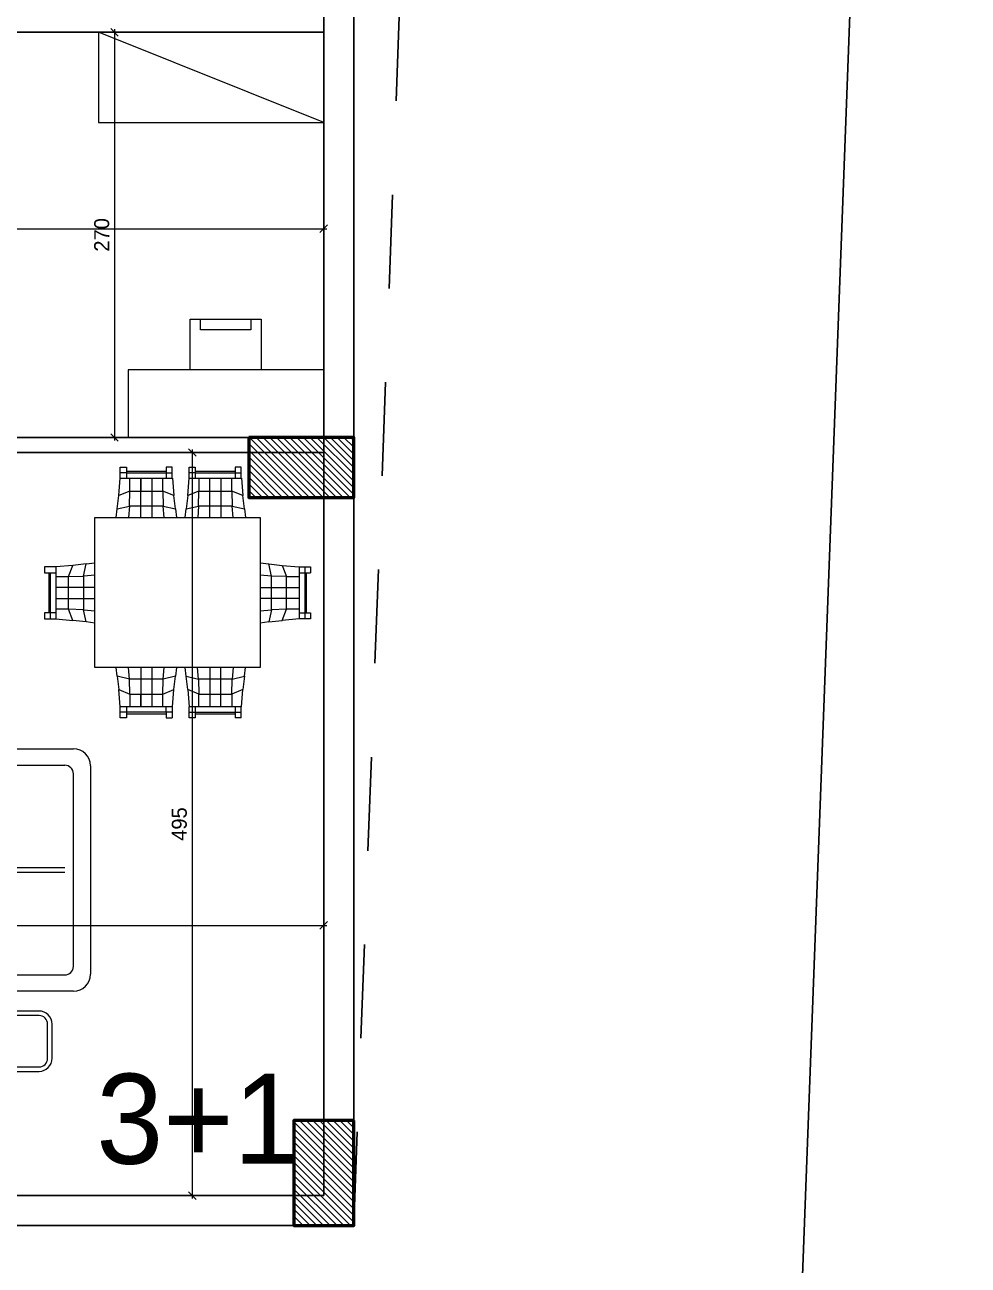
# Model space of a CAD drawing. Header units: centimetres. Extents: x 562865 to 1310255, y -148070 to 32737.
# Drawn here: x 658748 to 659377, y -26921 to -26094 of the extents above; entities that cross this region are included whole.
import ezdxf
from ezdxf.enums import TextEntityAlignment as Align

# ---------------------------------------------------------------- set-up
doc = ezdxf.new("R2010")
doc.units = ezdxf.units.CM
doc.header["$LTSCALE"] = 2.5
doc.linetypes.add('DASHED', pattern=[0.25, 0.125, -0.125])
doc.layers.get('0').update_dxf_attribs({"color": 86})
for name, color, linetype, lineweight in [('DUVAR', 4, 'Continuous', 30), ('GÖRÜNÜŞLER', 96, 'Continuous', 25), ('iç ölçü', 106, 'Continuous', 18), ('kolon', 1, 'Continuous', 53), ('TEFRIS', 33, 'Continuous', 0)]:
    doc.layers.add(name, color=color, linetype=linetype, lineweight=lineweight)
doc.layers.add('mahal', color=7, linetype='Continuous')
doc.layers.add('TARAMA KOLON', color=252, linetype='Continuous')
doc.styles.add('PINAR', font='comic.ttf')
doc.dimstyles.new('TEMİZ ÖLÇÜ', dxfattribs={"dimtxt": 10, "dimasz": 5, "dimexe": 1.8, "dimexo": 0.625, "dimgap": 3, "dimtad": 1, "dimdec": 0, "dimrnd": 0.5, "dimzin": 1, "dimdsep": 46, "dimtxsty": 'PINAR', "dimblk": 'OBLIQUE', "dimcen": 0.9, "dimdle": 2, "dimclrd": 256, "dimclre": 256, "dimclrt": 7, "dimadec": 0, "dimazin": 0, "dimtfac": 1, "dimtdec": 0, "dimtofl": 0, "dimtmove": 2, "dimatfit": 2, "dimfxl": 10, "dimfxlon": 1, "dimlwd": -1, "dimlwe": -1, "dimarcsym": 0})

# ---------------------------------------------------------------- blocks, each defined once
blk = doc.blocks.new('WRTGHBWSTH')
at = {"layer": 'GÖRÜNÜŞLER', "color": 251, "linetype": 'DASHED', "ltscale": 200}
blk.add_lwpolyline([(643861.98, 7102.97), (643152.29, 7181.95), (642309.98, 7155.3), (641146.47, 7079.75), (639025.07, 6992.13), (638997.86, 4472.72), (643762.88, 4472.72)], close=True, dxfattribs=at)
blk = doc.blocks.new('_Oblique')
at = {"color": 0, "linetype": 'ByBlock', "lineweight": -2}
blk.add_line((-0.5, -0.5), (0.5, 0.5), dxfattribs=at)
blk = doc.blocks.new('*D3197')
at = {"layer": 'Defpoints', "color": 0}
for p in [(658397.64, -26684.34), (658947.64, -26694.55), (658947.64, -26704.34)]:
    blk.add_point(p, dxfattribs=at)
at = {"layer": 'iç ölçü'}
for p, q in [((658397.64, -26684.96), (658397.64, -26696.35)), ((658395.64, -26694.55), (658949.64, -26694.55)), ((658947.64, -26703.71), (658947.64, -26692.75))]:
    blk.add_line(p, q, dxfattribs=at)
at = {"layer": 'iç ölçü', "linetype": 'ByBlock', "xscale": 5, "yscale": 5, "zscale": 5, "rotation": 180}
blk.add_blockref('_Oblique', (658397.64, -26694.55), dxfattribs=at)
at = {"layer": 'iç ölçü', "linetype": 'ByBlock', "xscale": 5, "yscale": 5, "zscale": 5}
blk.add_blockref('_Oblique', (658947.64, -26694.55), dxfattribs=at)
at = {"layer": 'iç ölçü', "color": 7, "insert": (658672.64, -26686.08), "char_height": 10, "attachment_point": 5, "style": 'PINAR'}
blk.add_mtext('550', dxfattribs=at)
blk = doc.blocks.new('*D3200')
at = {"layer": 'Defpoints', "color": 0}
for p in [(658827.64, -26379.39), (658827.64, -26874.64), (658860.06, -26874.64)]:
    blk.add_point(p, dxfattribs=at)
at = {"layer": 'iç ölçü'}
for p, q in [((658850.06, -26379.39), (658861.86, -26379.39)), ((658860.06, -26377.39), (658860.06, -26876.64)), ((658850.06, -26874.64), (658861.86, -26874.64))]:
    blk.add_line(p, q, dxfattribs=at)
at = {"layer": 'iç ölçü', "linetype": 'ByBlock', "xscale": 5, "yscale": 5, "zscale": 5}
for p, rotation in [((658860.06, -26379.39), 90), ((658860.06, -26874.64), 270)]:
    blk.add_blockref('_Oblique', p, dxfattribs=dict(at, rotation=rotation))
at = {"layer": 'iç ölçü', "color": 7, "insert": (658851.46, -26627.01), "char_height": 10, "attachment_point": 5, "rotation": 90, "style": 'PINAR'}
blk.add_mtext('495', dxfattribs=at)
blk = doc.blocks.new('*D3207')
at = {"layer": 'Defpoints', "color": 0}
for p in [(658780.7, -26099.39), (658780.7, -26369.39), (658808.24, -26369.39)]:
    blk.add_point(p, dxfattribs=at)
at = {"layer": 'iç ölçü'}
for p, q in [((658798.24, -26099.39), (658810.04, -26099.39)), ((658808.24, -26097.39), (658808.24, -26371.39)), ((658798.24, -26369.39), (658810.04, -26369.39))]:
    blk.add_line(p, q, dxfattribs=at)
at = {"layer": 'iç ölçü', "linetype": 'ByBlock', "xscale": 5, "yscale": 5, "zscale": 5}
for p, rotation in [((658808.24, -26099.39), 90), ((658808.24, -26369.39), 270)]:
    blk.add_blockref('_Oblique', p, dxfattribs=dict(at, rotation=rotation))
at = {"layer": 'iç ölçü', "color": 7, "insert": (658799.76, -26234.39), "char_height": 10, "attachment_point": 5, "rotation": 90, "style": 'PINAR'}
blk.add_mtext('270', dxfattribs=at)
blk = doc.blocks.new('*D3208')
at = {"layer": 'Defpoints', "color": 0}
for p in [(658947.64, -26230.29), (658947.64, -26252.91), (658517.64, -26261.12)]:
    blk.add_point(p, dxfattribs=at)
at = {"layer": 'iç ölçü'}
for p, q in [((658517.64, -26240.29), (658517.64, -26228.49)), ((658947.64, -26240.29), (658947.64, -26228.49)), ((658515.64, -26230.29), (658949.64, -26230.29))]:
    blk.add_line(p, q, dxfattribs=at)
at = {"layer": 'iç ölçü', "linetype": 'ByBlock', "xscale": 5, "yscale": 5, "zscale": 5, "rotation": 180}
blk.add_blockref('_Oblique', (658517.64, -26230.29), dxfattribs=at)
at = {"layer": 'iç ölçü', "linetype": 'ByBlock', "xscale": 5, "yscale": 5, "zscale": 5}
blk.add_blockref('_Oblique', (658947.64, -26230.29), dxfattribs=at)
at = {"layer": 'iç ölçü', "color": 7, "insert": (658732.64, -26221.86), "char_height": 10, "attachment_point": 5, "style": 'PINAR'}
blk.add_mtext('430', dxfattribs=at)
blk = doc.blocks.new('Group-4')
at = {"color": 33}
for p, q in [((-150.81, 256.5), (-108.06, 256.5)), ((-160.31, 71.25), (-160.31, 247)), ((96.15, 235.13), (141.27, 235.13)), ((150.77, 225.62), (150.77, 168.62)), ((141.27, 159.13), (96.15, 159.13)), ((96.15, 149.63), (141.27, 149.63)), ((150.77, 140.13), (150.77, 83.13)), ((141.27, 73.63), (96.15, 73.63)), ((-108.06, 61.75), (-150.81, 61.75)), ((-67.38, 9.5), (-67.38, 56.78)), ((67.38, 56.78), (67.38, 9.5)), ((57.88, 0), (-57.88, 0))]:
    blk.add_line(p, q, dxfattribs=at)
for p, q in [((-150.81, 76), (-150.81, 242.25)), ((-146.06, 247), (-98.56, 247)), ((-93.81, 242.25), (-93.81, 194.75)), ((84.27, 173.38), (84.27, 220.88)), ((89.02, 225.62), (136.52, 225.62)), ((141.27, 220.88), (141.27, 173.38)), ((-98.56, 190), (-146.06, 190)), ((-146.06, 187.63), (-98.56, 187.63)), ((-98.56, 190), (-98.56, 187.63)), ((-93.81, 182.88), (-93.81, 135.38)), ((136.52, 168.62), (89.02, 168.62)), ((89.02, 140.13), (136.52, 140.13)), ((84.27, 87.88), (84.27, 135.38)), ((141.27, 135.38), (141.27, 87.88)), ((-98.56, 130.63), (-146.06, 130.63)), ((-146.06, 128.25), (-98.56, 128.25)), ((-98.56, 130.63), (-98.56, 128.25)), ((-150.81, 76), (-150.81, 123.5)), ((-93.81, 123.5), (-93.81, 76)), ((136.52, 83.13), (89.02, 83.13)), ((-98.56, 71.25), (-146.06, 71.25)), ((-58.31, 64.13), (-58.31, 14.25)), ((-6.06, 68.88), (-53.56, 68.88)), ((-1.31, 14.25), (-1.31, 64.13)), ((-1.31, 64.13), (1.19, 64.13)), ((1.19, 14.25), (1.19, 64.13)), ((5.94, 68.88), (53.44, 68.88)), ((58.19, 64.13), (58.19, 14.25)), ((-53.56, 9.5), (53.44, 9.5))]:
    blk.add_line(p, q)
for points in [[(34.69, 178.13, 0.414214), (20.19, 192.63), (-17.81, 192.63, 0.413154), (-32.31, 178.18), (-32.31, 140.07, 0.413154), (-17.81, 125.63), (20.19, 125.63, 0.414214), (34.69, 140.13)], [(29.69, 178.13, 0.414214), (20.19, 187.63), (-17.81, 187.63, 0.412904), (-27.31, 178.17), (-27.31, 140.08, 0.412904), (-17.81, 130.63), (20.19, 130.63, 0.414214), (29.69, 140.13)], [(-78.33, 47.59, 0.414214), (-85.58, 54.84), (-104.58, 54.84, 0.413154), (-111.83, 47.62), (-111.83, 28.57, 0.413154), (-104.58, 21.34), (-85.58, 21.34, 0.414214), (-78.33, 28.59)], [(-80.83, 47.59, 0.414214), (-85.58, 52.34), (-104.58, 52.34, 0.412904), (-109.33, 47.61), (-109.33, 28.57, 0.412904), (-104.58, 23.84), (-85.58, 23.84, 0.414214), (-80.83, 28.59)]]:
    blk.add_lwpolyline(points, format="xyb", close=True, dxfattribs=at)
for centre, radius, start, end in [((-150.81, 247), 9.5, 89.99996, 180.00004), ((-108.06, 249.38), 7.12, 340.52878, 90.00004), ((96.15, 230.38), 4.75, 89.99996, 270), ((141.27, 225.62), 9.5, 359.99996, 90.00004), ((96.15, 163.88), 4.75, 90, 270.00004), ((141.27, 168.62), 9.5, 269.99996, 0.00004), ((96.15, 144.88), 4.75, 89.99996, 270), ((141.27, 140.13), 9.5, 359.99996, 90.00004), ((96.15, 78.38), 4.75, 90, 270.00004), ((141.27, 83.13), 9.5, 269.99996, 0.00004), ((-150.81, 71.25), 9.5, 179.99996, 270.00004), ((-108.06, 68.88), 7.12, 269.99996, 19.47122), ((-60.84, 54.66), 6.87, 68.4384, 162.06054), ((60.73, 54.51), 7.03, 18.86544, 111.18075), ((-57.88, 9.5), 9.5, 180, 270), ((57.88, 9.5), 9.5, 270, 0)]:
    blk.add_arc(centre, radius, start, end, dxfattribs=at)
for centre, start, end in [((-146.06, 242.25), 89.99996, 180.00004), ((-98.56, 242.25), 359.99996, 90.00004), ((89.02, 220.88), 89.99996, 180.00004), ((136.52, 220.88), 359.99996, 90.00004), ((-98.56, 194.75), 269.99996, 0.00004), ((-98.56, 182.88), 359.99996, 90.00004), ((89.02, 173.38), 179.99996, 270.00004), ((136.52, 173.38), 269.99996, 0.00004), ((89.02, 135.38), 89.99996, 180.00004), ((136.52, 135.38), 359.99996, 90.00004), ((-98.56, 135.38), 269.99996, 0.00004), ((-98.56, 123.5), 359.99996, 90.00004), ((89.02, 87.88), 179.99996, 270.00004), ((136.52, 87.88), 269.99996, 0.00004), ((-146.06, 76), 179.99996, 270.00004), ((-98.56, 76), 269.99996, 0.00004), ((-53.56, 64.13), 90, 180), ((-6.06, 64.13), 0, 90), ((5.94, 64.13), 90, 180), ((53.44, 64.13), 0, 90), ((-53.56, 14.25), 180, 270), ((53.44, 14.25), 270, 0)]:
    blk.add_arc(centre, 4.75, start, end)
blk = doc.blocks.new('Table-3')
at = {"color": 33}
for p, q in [((-37.64, 84.6), (-33.63, 84.6)), ((-37.64, 77.23), (-37.64, 84.6)), ((-33.63, 84.6), (-33.63, 77.23)), ((-7.07, 84.6), (-7.07, 77.23)), ((-3.12, 84.6), (-7.07, 84.6)), ((-3.12, 77.23), (-3.12, 84.6)), ((8.32, 84.6), (12.33, 84.6)), ((8.32, 77.23), (8.32, 84.6)), ((12.33, 84.6), (12.33, 77.23)), ((38.88, 84.6), (38.88, 77.23)), ((42.89, 84.6), (38.88, 84.6)), ((42.89, 77.23), (42.89, 84.6)), ((-37.7, 77.23), (-2.93, 77.23)), ((-33.63, 80.85), (-37.64, 80.85)), ((-33.63, 81.9), (-7.07, 81.9)), ((-33.56, 80.85), (-3.12, 80.85)), ((12.33, 80.85), (8.32, 80.85)), ((8.32, 77.23), (43.03, 77.23)), ((12.39, 81.9), (38.88, 81.9)), ((12.39, 80.85), (42.89, 80.85)), ((-54.53, 51.07), (55.45, 51.07)), ((-54.53, -48.92), (-54.53, 51.07)), ((55.45, 51.07), (55.45, -48.92)), ((-88.12, 18.13), (-88.12, 14.12)), ((-80.69, 18.13), (-88.12, 18.13)), ((-80.69, 18.2), (-80.69, -16.58)), ((81.61, 18.2), (81.61, -16.58)), ((81.61, 18.13), (89.04, 18.13)), ((85.23, 18.13), (85.23, -16.44)), ((89.04, 18.13), (89.04, 14.12)), ((-88.12, 14.12), (-80.69, 14.12)), ((-85.36, 14.12), (-85.36, -12.43)), ((-84.31, 14.12), (-84.31, -16.44)), ((81.61, 14.12), (89.04, 14.12)), ((86.28, 14.12), (86.28, -12.43)), ((-88.12, -12.43), (-88.12, -16.44)), ((-80.69, -12.43), (-88.12, -12.43)), ((-88.12, -16.44), (-80.69, -16.44)), ((81.61, -12.43), (89.04, -12.43)), ((89.04, -16.44), (81.61, -16.44)), ((89.04, -12.43), (89.04, -16.44)), ((55.45, -48.92), (-54.53, -48.92)), ((-2.93, -75.15), (-37.7, -75.15)), ((-37.64, -82.51), (-37.64, -75.15)), ((-3.12, -78.76), (-37.64, -78.76)), ((-33.63, -82.51), (-37.64, -82.51)), ((-33.63, -75.15), (-33.63, -82.51)), ((-33.63, -79.82), (-7.07, -79.82)), ((-7.07, -78.76), (-7.07, -75.15)), ((-7.07, -78.83), (-7.07, -79.82)), ((-7.07, -79.88), (-7.07, -82.51)), ((-7.07, -82.51), (-3.12, -82.51)), ((-3.12, -75.15), (-3.12, -82.51)), ((43.03, -75.15), (8.32, -75.15)), ((8.32, -82.51), (8.32, -75.15)), ((8.32, -78.76), (42.89, -78.76)), ((12.33, -82.51), (8.32, -82.51)), ((12.33, -75.15), (12.33, -82.51)), ((12.33, -79.82), (38.88, -79.82)), ((38.88, -75.15), (38.88, -79.82)), ((38.88, -79.88), (38.88, -82.51)), ((42.89, -82.51), (38.88, -82.51)), ((42.89, -82.51), (42.89, -75.15))]:
    blk.add_line(p, q, dxfattribs=at)
for p, q in [((-38.62, 65.66), (-37.7, 77.23)), ((-31.32, 68.69), (-31.32, 77.23)), ((-24.03, 51), (-24.03, 77.23)), ((-23.96, 77.23), (-24.03, 68.69)), ((-16.66, 77.23), (-16.66, 51)), ((-9.37, 68.69), (-9.37, 77.23)), ((-2.93, 77.23), (-2, 65.66)), ((7.33, 65.66), (8.32, 77.23)), ((14.69, 77.23), (14.69, 68.69)), ((21.99, 51), (21.99, 77.23)), ((29.35, 77.23), (29.35, 51)), ((36.65, 68.69), (36.65, 77.23)), ((43.03, 77.23), (43.95, 65.66)), ((-31.32, 68.69), (-38.62, 65.66)), ((-31.59, 58.7), (-31.32, 68.69)), ((-31.32, 68.69), (-9.37, 68.69)), ((-9.37, 68.69), (-9.1, 58.7)), ((-2, 65.66), (-9.37, 68.69)), ((14.69, 68.69), (7.33, 65.66)), ((14.43, 58.7), (14.69, 68.69)), ((14.69, 68.69), (36.65, 68.69)), ((36.65, 68.69), (36.91, 58.7)), ((43.95, 65.66), (36.65, 68.69)), ((-39.67, 56.85), (-38.62, 65.66)), ((-39.67, 56.85), (-31.59, 58.7)), ((-31.59, 58.7), (-32.11, 51)), ((-9.1, 58.7), (-31.59, 58.7)), ((-9.1, 58.7), (-0.95, 56.85)), ((-8.51, 51), (-9.1, 58.7)), ((-0.95, 56.85), (-2, 65.66)), ((7.33, 65.66), (6.28, 56.85)), ((6.28, 56.85), (14.43, 58.7)), ((14.43, 58.7), (13.9, 51)), ((36.91, 58.7), (14.43, 58.7)), ((36.91, 58.7), (45.06, 56.85)), ((37.5, 51), (36.91, 58.7)), ((45.06, 56.85), (43.95, 65.66)), ((-40.4, 51.07), (-39.67, 56.85)), ((-0.95, 56.85), (-0.16, 51.07)), ((5.56, 51.07), (6.28, 56.85)), ((45.06, 56.85), (45.85, 51.07)), ((-69.19, 19.12), (-80.69, 18.2)), ((-72.15, 11.82), (-69.19, 19.12)), ((-60.38, 20.17), (-69.19, 19.12)), ((-62.22, 12.02), (-60.38, 20.17)), ((-60.38, 20.17), (-54.53, 20.9)), ((55.52, 20.9), (61.24, 20.17)), ((63.08, 12.02), (61.24, 20.17)), ((61.24, 20.17), (70.11, 19.12)), ((70.11, 19.12), (81.61, 18.2)), ((70.11, 19.12), (73.07, 11.82)), ((-80.69, 11.82), (-72.15, 11.82)), ((-72.15, 11.82), (-62.22, 12.02)), ((-72.15, -10.13), (-72.15, 11.82)), ((-54.46, 12.61), (-62.22, 12.02)), ((-62.22, 12.02), (-62.22, -10.4)), ((63.08, 12.02), (55.45, 12.61)), ((63.08, -10.4), (63.08, 12.02)), ((73.07, 11.82), (63.08, 12.02)), ((73.07, -10.13), (73.07, 11.82)), ((73.07, 11.82), (81.61, 11.82)), ((-54.46, 4.46), (-80.69, 4.46)), ((55.45, 4.46), (81.61, 4.46)), ((-80.69, -2.84), (-54.46, -2.84)), ((81.61, -2.84), (55.45, -2.84)), ((-72.15, -10.13), (-80.69, -10.13)), ((-62.22, -10.4), (-72.15, -10.13)), ((-69.19, -17.5), (-72.15, -10.13)), ((-62.22, -10.4), (-54.46, -11.05)), ((-60.38, -18.55), (-62.22, -10.4)), ((55.45, -11.05), (63.08, -10.4)), ((63.08, -10.4), (61.24, -18.55)), ((73.07, -10.13), (63.08, -10.4)), ((70.11, -17.5), (73.07, -10.13)), ((81.61, -10.13), (73.07, -10.13)), ((-80.69, -16.58), (-69.19, -17.5)), ((-60.38, -18.55), (-69.19, -17.5)), ((-54.53, -19.34), (-60.38, -18.55)), ((61.24, -18.55), (55.52, -19.34)), ((61.24, -18.55), (70.11, -17.5)), ((81.61, -16.58), (70.11, -17.5)), ((-39.67, -54.77), (-40.4, -48.98)), ((-31.59, -56.61), (-32.18, -48.92)), ((-24.03, -48.92), (-24.03, -75.15)), ((-16.66, -48.92), (-16.66, -75.15)), ((-9.1, -56.61), (-8.45, -48.92)), ((-0.16, -48.98), (-0.95, -54.77)), ((6.28, -54.77), (5.56, -48.98)), ((14.43, -56.61), (13.84, -48.92)), ((21.99, -48.92), (21.99, -75.15)), ((29.35, -75.15), (29.35, -48.92)), ((37.57, -48.92), (36.91, -56.61)), ((45.06, -54.77), (45.85, -48.98)), ((-31.59, -56.61), (-39.67, -54.77)), ((-39.67, -54.77), (-38.62, -63.58)), ((-31.32, -66.6), (-31.59, -56.61)), ((-9.1, -56.61), (-31.59, -56.61)), ((-9.37, -66.6), (-9.1, -56.61)), ((-0.95, -54.77), (-9.1, -56.61)), ((-2, -63.58), (-0.95, -54.77)), ((6.28, -54.77), (14.43, -56.61)), ((7.33, -63.58), (6.28, -54.77)), ((14.43, -56.61), (14.69, -66.6)), ((36.91, -56.61), (14.43, -56.61)), ((36.65, -66.6), (36.91, -56.61)), ((36.91, -56.61), (45.06, -54.77)), ((45.06, -54.77), (43.95, -63.58)), ((-38.62, -63.58), (-31.32, -66.6)), ((-37.7, -75.15), (-38.62, -63.58)), ((-9.37, -66.6), (-2, -63.58)), ((-2.93, -75.15), (-2, -63.58)), ((7.33, -63.58), (8.32, -75.15)), ((14.69, -66.6), (7.33, -63.58)), ((43.95, -63.58), (36.65, -66.6)), ((43.03, -75.15), (43.95, -63.58)), ((-31.32, -66.6), (-31.32, -75.15)), ((-31.32, -66.6), (-9.37, -66.6)), ((-23.96, -75.15), (-24.03, -66.6)), ((-9.37, -75.15), (-9.37, -66.6)), ((14.69, -66.6), (36.65, -66.6)), ((14.69, -75.15), (14.69, -66.6)), ((36.65, -66.6), (36.65, -75.15))]:
    blk.add_line(p, q)
blk = doc.blocks.new('G$C7B943698')
at = {"layer": 'TEFRIS'}
blk.add_lwpolyline([(41.29, 45.15), (41.29, 78.78), (88.6, 78.78), (88.6, 45.15)], dxfattribs=at)
for points in [[(48.1, 78.78), (81.62, 78.78), (81.62, 71.66), (48.1, 71.66)], [(0, 0), (130.27, 0), (130.27, 45.15), (0, 45.15)]]:
    blk.add_lwpolyline(points, close=True, dxfattribs=at)
blk = doc.blocks.new('SB')
at = {"layer": 'TARAMA KOLON'}
h = blk.add_hatch(dxfattribs=at)
h.set_pattern_fill('ANSI31', color=256, angle=7e-15)
h.paths.add_polyline_path([(655327.34, -25829.39), (655302.34, -25829.39), (655302.34, -25959.39), (655327.34, -25959.39)])
h.paths.add_polyline_path([(655437.34, -24424.14), (655477.34, -24424.14), (655477.34, -24494.14), (655437.34, -24494.14)])
h.paths.add_polyline_path([(655327.34, -25359.39), (655297.34, -25359.39), (655297.34, -25469.39), (655327.34, -25469.39)])
h.paths.add_polyline_path([(655327.34, -26079.39), (655327.34, -26109.39), (655257.34, -26109.39), (655257.34, -26079.39)])
h.paths.add_polyline_path([(654229.3, -24849.39), (654229.3, -24889.39), (654299.3, -24889.39), (654299.3, -24849.39)])
h.paths.add_polyline_path([(654269.3, -25899.39), (654229.3, -25899.39), (654229.3, -25829.39), (654269.3, -25829.39)])
h.paths.add_polyline_path([(654229.3, -25444.39), (654229.3, -25469.39), (654379.3, -25469.39), (654379.3, -25444.39)])
h.paths.add_polyline_path([(655112.34, -26369.39), (655142.34, -26369.39), (655142.34, -26429.39), (655112.34, -26429.39)])
h.paths.add_polyline_path([(654997.34, -26079.39), (654997.34, -26109.39), (654927.34, -26109.39), (654927.34, -26079.39)])
h.paths.add_polyline_path([(655437.34, -24889.39), (655467.34, -24889.39), (655467.34, -24829.39), (655437.34, -24829.39)])
h.paths.add_polyline_path([(655112.34, -26834.64), (655142.34, -26834.64), (655142.34, -26894.64), (655112.34, -26894.64)])
h.paths.add_polyline_path([(654787.34, -26369.39), (654817.34, -26369.39), (654817.34, -26429.39), (654787.34, -26429.39)])
h.paths.add_polyline_path([(655437.34, -26824.64), (655477.34, -26824.64), (655477.34, -26894.64), (655437.34, -26894.64)])
h.paths.add_polyline_path([(654299.3, -26369.39), (654299.3, -26409.39), (654229.3, -26409.39), (654229.3, -26369.39)])
h.paths.add_polyline_path([(654777.34, -26824.64), (654817.34, -26824.64), (654817.34, -26894.64), (654777.34, -26894.64)])
h.paths.add_polyline_path([(655437.34, -26369.39), (655467.34, -26369.39), (655467.34, -26429.39), (655437.34, -26429.39)])
h.paths.add_polyline_path([(655985.38, -25829.39), (656025.38, -25829.39), (656025.38, -25899.39), (655985.38, -25899.39)])
h.paths.add_polyline_path([(654927.34, -25959.39), (654927.34, -25359.39), (655177.34, -25359.39), (655177.34, -25389.39), (654952.35, -25389.39), (654952.35, -25729.39), (655177.34, -25729.39), (655177.34, -25754.39), (654952.34, -25754.39), (654952.34, -25934.39), (655177.34, -25934.39), (655177.34, -25959.39)])
h.paths.add_polyline_path([(654777.34, -24424.14), (654817.34, -24424.14), (654817.34, -24494.14), (654777.34, -24494.14)])
h.paths.add_polyline_path([(655985.38, -26824.64), (656025.38, -26824.64), (656025.38, -26894.64), (655985.38, -26894.64)])
h.paths.add_polyline_path([(654229.3, -24424.14), (654269.3, -24424.14), (654269.3, -24494.14), (654229.3, -24494.14)])
h.paths.add_polyline_path([(655107.34, -24424.14), (655147.34, -24424.14), (655147.34, -24494.14), (655107.34, -24494.14)])
h.paths.add_polyline_path([(655985.38, -24424.14), (656025.38, -24424.14), (656025.38, -24494.14), (655985.38, -24494.14)])
h.paths.add_polyline_path([(656025.38, -24849.39), (656025.38, -24889.39), (655955.38, -24889.39), (655955.38, -24849.39)])
h.paths.add_polyline_path([(654817.34, -24889.39), (654787.34, -24889.39), (654787.34, -24829.39), (654817.34, -24829.39)])
h.paths.add_polyline_path([(655114.84, -24849.39), (655139.84, -24849.39), (655139.84, -24999.39), (655114.84, -24999.39)])
h.paths.add_polyline_path([(656025.38, -26369.39), (656025.38, -26409.39), (655955.38, -26409.39), (655955.38, -26369.39)])
h.paths.add_polyline_path([(654229.3, -26824.64), (654269.3, -26824.64), (654269.3, -26894.64), (654229.3, -26894.64)])
h.paths.add_polyline_path([(656025.38, -25444.39), (656025.38, -25469.39), (655875.38, -25469.39), (655875.38, -25444.39)])
at = {"layer": 'kolon'}
for points in [[(654299.3, -26369.39), (654299.3, -26409.39), (654229.3, -26409.39), (654229.3, -26369.39)], [(654229.3, -26824.64), (654269.3, -26824.64), (654269.3, -26894.64), (654229.3, -26894.64)]]:
    blk.add_lwpolyline(points, close=True, dxfattribs=at)

msp = doc.modelspace()

# ---------------------------------------------------------------- linework, layer by layer
at = {"layer": 'DUVAR'}
for p, q in [((659248.98, -27395.64), (659377.02, -23997.06)), ((658967.64, -26894.64), (658967.64, -24424.14)), ((658967.64, -24424.14), (658967.64, -26894.64)), ((658947.64, -26874.64), (658947.64, -24444.14)), ((658947.64, -24444.14), (658947.64, -26874.64)), ((658517.64, -26099.39), (658947.64, -26099.39)), ((658517.64, -26369.39), (658947.64, -26369.39)), ((658496.49, -26379.39), (658947.64, -26379.39)), ((658947.64, -26874.64), (658387.64, -26874.64)), ((657171.56, -26894.64), (658967.64, -26894.64))]:
    msp.add_line(p, q, dxfattribs=at)
at = {"layer": 'TEFRIS'}
msp.add_lwpolyline([(658947.64, -26159.39), (658947.64, -26099.39), (658797.64, -26099.39), (658797.64, -26159.39), (658947.64, -26159.39), (658797.64, -26099.39)], dxfattribs=at)

# ---------------------------------------------------------------- block references
at = {"layer": 'DUVAR'}
msp.add_blockref('WRTGHBWSTH', (15204.76, -31367.35), dxfattribs=at)
at = {"layer": 'iç ölçü'}
msp.add_blockref('G$C7B943698', (658817.38, -26369.39), dxfattribs=at)
at = {"layer": 'TARAMA KOLON', "xscale": -1}
msp.add_blockref('SB', (1313196.95, 0), dxfattribs=at)
at = {"layer": 'TEFRIS'}
msp.add_blockref('Table-3', (658849.76, -26473.77), dxfattribs=at)
at = {"layer": 'TEFRIS', "xscale": 1.2, "yscale": 1.2, "zscale": 1.2, "rotation": 90.00000000000001}
msp.add_blockref('Group-4', (658792.25, -26657.64), dxfattribs=at)

# ---------------------------------------------------------------- texts
at = {"layer": 'mahal', "color": 2, "style": 'PINAR'}
msp.add_text('3+1', height=60, dxfattribs=at).set_placement((658864.11, -26853.44), align=Align.CENTER)

# ---------------------------------------------------------------- dimensions: what is measured, and where the dimension line sits
at = {"layer": 'iç ölçü'}
for base, p1, p2, angle, picture, middle in [((658808.24, -26369.39), (658780.7, -26099.39), (658780.7, -26369.39), 90, '*D3207', (658799.76, -26234.39)), ((658947.64, -26230.29), (658517.64, -26261.12), (658947.64, -26252.91), 0, '*D3208', (658732.64, -26221.86)), ((658860.06, -26874.64), (658827.64, -26379.39), (658827.64, -26874.64), 90, '*D3200', (658851.46, -26627.01)), ((658947.64, -26694.55), (658397.64, -26684.34), (658947.64, -26704.34), 0, '*D3197', (658672.64, -26686.08))]:
    dim = msp.add_linear_dim(base=base, p1=p1, p2=p2, angle=angle, dimstyle='TEMİZ ÖLÇÜ', dxfattribs=at)
    dim.commit()
    dim.dimension.update_dxf_attribs({"geometry": picture, "text_midpoint": middle})

doc.saveas('drawing.dxf')
